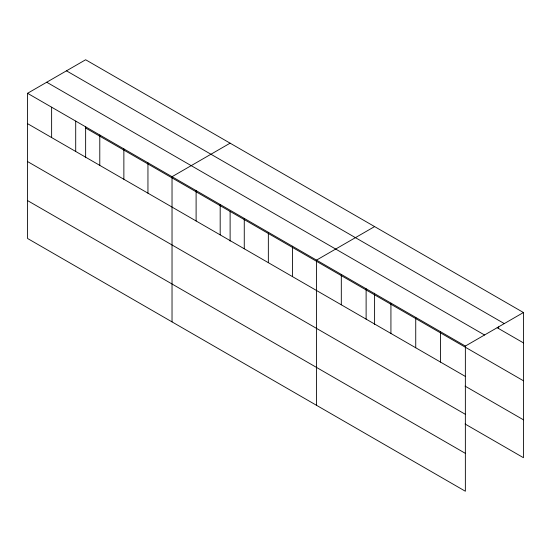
<?xml version="1.0" encoding="UTF-8"?>
<svg xmlns="http://www.w3.org/2000/svg" width="551" height="551" viewBox="0 0 551 551"><rect width="100%" height="100%" fill="white"/><g stroke="black" fill="none" stroke-linecap="round" stroke-linejoin="round"><path stroke-width="0.83" d="M27.55 93.298L465.361 346.062L465.361 491.237L27.55 238.473L27.55 93.298L85.639 59.763L523.45 312.527L523.45 457.702L465.078 424.001M230.118 143.17L172.029 176.713L172.029 321.887M374.597 226.585L316.501 260.127L316.501 405.302M465.361 346.062L523.45 312.527M66.471 70.831L504.282 323.595M497.181 327.721L523.45 342.887M46.718 82.23L484.529 334.994M85.639 128.011L523.45 380.775M27.55 123.665L465.361 376.429M465.078 386.113L523.45 419.814M27.55 161.553L465.361 414.318M27.55 200.585L465.361 453.356M498.641 326.881L498.641 328.568M440.545 331.743L440.545 362.103M415.736 317.417L415.736 347.784M390.928 303.098L390.928 333.458M374.597 293.187L374.597 324.539M366.119 288.772L366.119 319.139M341.31 274.446L341.31 304.813M292.423 246.221L292.423 276.588M268.344 232.322L268.344 262.682M244.265 218.416L244.265 248.783M230.118 211.426L230.118 241.124M220.186 204.517L220.186 234.878M196.108 190.612L196.108 220.979M147.95 162.807L147.95 193.174M123.865 148.908L123.865 179.275M99.786 135.009L99.786 165.369M85.639 126.365L85.639 157.71M75.707 121.103L75.707 151.47M51.629 107.204L51.629 137.564"/></g></svg>
